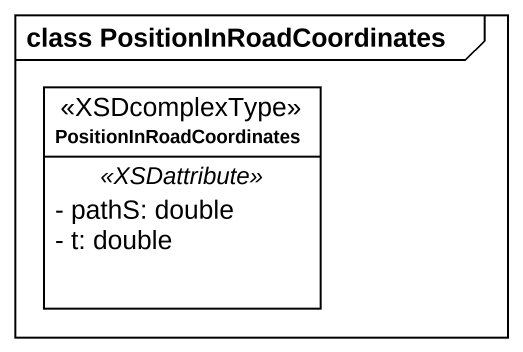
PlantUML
@startuml
mainframe class PositionInRoadCoordinates
hide circle
hide empty members
skinparam classAttributeIconSize 0
class PositionInRoadCoordinates <<XSDcomplexType>> {
  .. <<XSDattribute>> ..
  - pathS: double
  - t: double
}
@enduml
